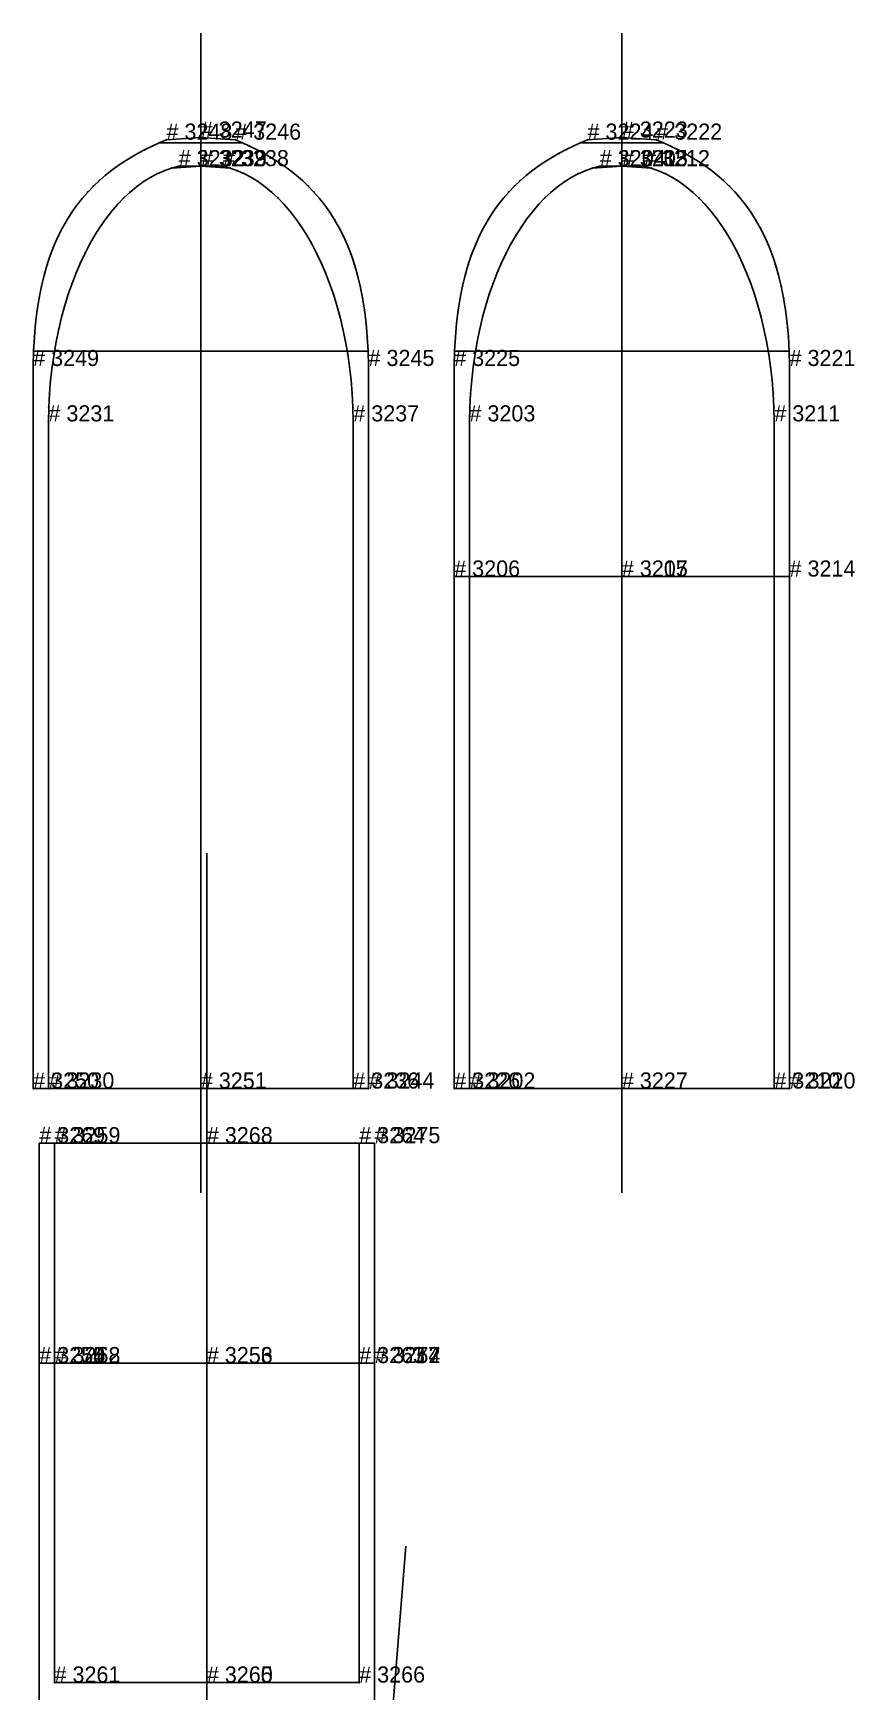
# Model space of a CAD drawing. Extents: x -129 to 180, y -125 to 336.
# Drawn here: x 43.68 to 56.43, y 304.61 to 330.35 of the extents above; entities that cross this region are included whole.
import ezdxf

# ---------------------------------------------------------------- set-up
doc = ezdxf.new("R2010")
doc.units = 0

# ---------------------------------------------------------------- blocks, each defined once
blk = doc.blocks.new('Pattern_2244735_M')
at = {"layer": '1'}
blk.add_lwpolyline([(46.374092, 313.126617), (43.774063, 313.126617), (43.774063, 309.713043), (43.774067, 304.126678), (46.374092, 304.126678), (48.974121, 304.126678), (48.974117, 309.713043), (48.974117, 313.126617)], close=True, dxfattribs=at)
at = {"layer": '2'}
for p in [(43.774063, 313.126617), (43.774063, 313.126617), (44.010433, 313.126617), (44.010433, 313.126617), (46.374092, 313.126617), (46.374092, 313.126617), (48.737755, 313.126617), (48.737755, 313.126617), (48.974117, 313.126617), (48.974117, 313.126617), (43.774063, 309.713043), (43.774063, 309.713043), (43.774063, 309.713043), (43.774063, 309.713043), (43.774067, 309.713043), (43.774067, 309.713043), (44.010429, 309.713043), (44.010429, 309.713043), (44.010429, 309.713043), (44.010429, 309.713043), (46.374092, 309.713043), (46.374092, 309.713043), (46.374092, 309.713043), (46.374092, 309.713043), (48.737755, 309.713043), (48.737755, 309.713043), (48.737755, 309.713043), (48.737755, 309.713043), (48.974117, 309.713043), (48.974117, 309.713043), (48.974117, 309.713043), (48.974117, 309.713043), (48.974121, 309.713043), (48.974121, 309.713043), (44.010429, 304.756012), (44.010429, 304.756012), (46.374092, 304.756012), (46.374092, 304.756012), (46.374092, 304.756012), (46.374092, 304.756012), (48.737755, 304.756012), (48.737755, 304.756012)]:
    blk.add_point(p, dxfattribs=at)
at = {"layer": '7'}
blk.add_line((46.374092, 299.626648), (46.374092, 317.626648), dxfattribs=at)
at = {"layer": '8'}
for points in [[(44.010429, 309.713043), (44.010433, 313.126617)], [(48.737755, 309.713043), (48.737755, 313.126617)], [(43.774063, 309.713043), (46.374092, 309.713043), (48.974117, 309.713043)], [(48.974121, 309.713043), (46.374092, 309.713043), (43.774067, 309.713043)], [(46.374092, 304.756012), (44.010429, 304.756012), (44.010429, 309.713043)], [(46.374092, 304.756012), (48.737755, 304.756012), (48.737755, 309.713043)]]:
    blk.add_lwpolyline(points, dxfattribs=at)
at = {"layer": '85'}
for points in [[(44.010433, 313.126617)], [(48.737755, 313.126617)], [(43.774067, 309.713043)], [(44.010429, 309.713043)], [(48.737755, 309.713043)], [(48.974117, 309.713043)]]:
    blk.add_lwpolyline(points, dxfattribs=at)
at = {"layer": '1'}
for s, p in [('# 3269', (43.774063, 313.126617)), ('# 3268', (46.374092, 313.126617)), ('# 3275', (48.974117, 313.126617)), ('# 3270', (43.774063, 309.713043)), ('# 3274', (48.974117, 309.713043))]:
    blk.add_text(s, height=0.25, dxfattribs=at).set_placement(p)
at = {"layer": '8'}
for s, p in [('# 3259', (44.010433, 313.126617)), ('# 3264', (48.737755, 313.126617)), ('# 3255', (43.774063, 309.713043)), ('# 3254', (43.774067, 309.713043)), ('# 3262', (44.010429, 309.713043)), ('# 3258', (44.010429, 309.713043)), ('# 3256', (46.374092, 309.713043)), ('# 3253', (46.374092, 309.713043)), ('# 3267', (48.737755, 309.713043)), ('# 3263', (48.737755, 309.713043)), ('# 3257', (48.974117, 309.713043)), ('# 3252', (48.974121, 309.713043)), ('# 3261', (44.010429, 304.756012)), ('# 3265', (46.374092, 304.756012)), ('# 3260', (46.374092, 304.756012)), ('# 3266', (48.737755, 304.756012))]:
    blk.add_text(s, height=0.25, dxfattribs=at).set_placement(p)
at = {"layer": '85'}
for s, p in [('# 3259', (44.010433, 313.126617)), ('# 3264', (48.737755, 313.126617)), ('# 3254', (43.774067, 309.713043)), ('# 3262', (44.010429, 309.713043)), ('# 3267', (48.737755, 309.713043)), ('# 3257', (48.974117, 309.713043))]:
    blk.add_text(s, height=0.25, dxfattribs=at).set_placement(p)
blk = doc.blocks.new('Pattern_2244736_M')
at = {"layer": '1'}
blk.add_lwpolyline([(48.88224, 313.974274), (48.88224, 325.188385), (48.876141, 325.420166), (48.863583, 325.641266), (48.844765, 325.852081), (48.819885, 326.052826), (48.789143, 326.243866), (48.752743, 326.425476), (48.71088, 326.597992), (48.663757, 326.761658), (48.61158, 326.91684), (48.554539, 327.063812), (48.49284, 327.202881), (48.426685, 327.334351), (48.356274, 327.458527), (48.281799, 327.575684), (48.203472, 327.686188), (48.121487, 327.790283), (48.036045, 327.888306), (47.947346, 327.98056), (47.855591, 328.067322), (47.760983, 328.148926), (47.663719, 328.225647), (47.563999, 328.297791), (47.462025, 328.365723), (47.357994, 328.429657), (47.252113, 328.48996), (47.144577, 328.546906), (47.035587, 328.6008), (46.925346, 328.651947), (46.814053, 328.700653), (46.280651, 328.732941), (45.74725, 328.700653), (45.635956, 328.651947), (45.525715, 328.6008), (45.416725, 328.546875), (45.309189, 328.48996), (45.203308, 328.429657), (45.099277, 328.365723), (44.997303, 328.297791), (44.897587, 328.225647), (44.80032, 328.148926), (44.705711, 328.067322), (44.613956, 327.98056), (44.525257, 327.888306), (44.439816, 327.790283), (44.35783, 327.686188), (44.279503, 327.575684), (44.205029, 327.458527), (44.134617, 327.334351), (44.068459, 327.202881), (44.006763, 327.063812), (43.949722, 326.91684), (43.897545, 326.761658), (43.850422, 326.597992), (43.808559, 326.425476), (43.77216, 326.243866), (43.741417, 326.052826), (43.716537, 325.852081), (43.69772, 325.641266), (43.685162, 325.420166), (43.679062, 325.188385), (43.679062, 313.974274), (46.280651, 313.974274)], close=True, dxfattribs=at)
at = {"layer": '2'}
for p in [(46.280651, 328.732941), (46.280651, 328.732941), (45.74725, 328.700653), (45.74725, 328.700653), (46.814053, 328.700653), (46.814053, 328.700653), (45.9375, 328.289368), (45.9375, 328.289368), (46.280651, 328.289368), (46.280651, 328.289368), (46.280651, 328.289368), (46.280651, 328.289368), (46.623802, 328.289368), (46.623802, 328.289368), (43.679062, 325.188385), (43.679062, 325.188385), (48.88224, 325.188385), (48.88224, 325.188385), (43.915573, 324.328217), (43.915573, 324.328217), (48.645729, 324.328217), (48.645729, 324.328217), (43.679062, 313.974274), (43.679062, 313.974274), (43.915569, 313.974274), (43.915569, 313.974274), (46.280651, 313.974274), (46.280651, 313.974274), (48.645733, 313.974274), (48.645733, 313.974274), (48.88224, 313.974274), (48.88224, 313.974274)]:
    blk.add_point(p, dxfattribs=at)
at = {"layer": '3'}
for p in [(45.309189, 328.48996), (45.309189, 328.48996), (45.416725, 328.546875), (45.416725, 328.546875), (45.525715, 328.6008), (45.525715, 328.6008), (45.635956, 328.651947), (45.635956, 328.651947), (46.925346, 328.651947), (46.925346, 328.651947), (47.035587, 328.6008), (47.035587, 328.6008), (47.144577, 328.546906), (47.144577, 328.546906), (47.252113, 328.48996), (47.252113, 328.48996), (44.897587, 328.225647), (44.897587, 328.225647), (44.997303, 328.297791), (44.997303, 328.297791), (45.099277, 328.365723), (45.099277, 328.365723), (45.203308, 328.429657), (45.203308, 328.429657), (45.711861, 328.219696), (45.711861, 328.219696), (45.82383, 328.259247), (45.82383, 328.259247), (46.737473, 328.259247), (46.737473, 328.259247), (46.849442, 328.219696), (46.849442, 328.219696), (47.357994, 328.429657), (47.357994, 328.429657), (47.462025, 328.365723), (47.462025, 328.365723), (47.563999, 328.297791), (47.563999, 328.297791), (47.663719, 328.225647), (47.663719, 328.225647), (44.613956, 327.98056), (44.613956, 327.98056), (44.705711, 328.067322), (44.705711, 328.067322), (44.80032, 328.148926), (44.80032, 328.148926), (45.284172, 327.971252), (45.284172, 327.971252), (45.387745, 328.046478), (45.387745, 328.046478), (45.49366, 328.113098), (45.49366, 328.113098), (45.601749, 328.170898), (45.601749, 328.170898), (46.959553, 328.170898), (46.959553, 328.170898), (47.067642, 328.113098), (47.067642, 328.113098), (47.173557, 328.046478), (47.173557, 328.046478), (47.27713, 327.971252), (47.27713, 327.971252), (47.760983, 328.148926), (47.760983, 328.148926), (47.855591, 328.067322), (47.855591, 328.067322), (47.947346, 327.98056), (47.947346, 327.98056), (44.439816, 327.790283), (44.439816, 327.790283), (44.525257, 327.888306), (44.525257, 327.888306), (44.989079, 327.695892), (44.989079, 327.695892), (45.084679, 327.795746), (45.084679, 327.795746), (45.183094, 327.887604), (45.183094, 327.887604), (47.378208, 327.887604), (47.378208, 327.887604), (47.476624, 327.795746), (47.476624, 327.795746), (47.572224, 327.695892), (47.572224, 327.695892), (48.036045, 327.888306), (48.036045, 327.888306), (48.121487, 327.790283), (48.121487, 327.790283), (44.205029, 327.458527), (44.205029, 327.458527), (44.279503, 327.575684), (44.279503, 327.575684), (44.35783, 327.686188), (44.35783, 327.686188), (44.80698, 327.472931), (44.80698, 327.472931), (44.896461, 327.588226), (44.896461, 327.588226), (47.664841, 327.588226), (47.664841, 327.588226), (47.754322, 327.472931), (47.754322, 327.472931), (48.203472, 327.686188), (48.203472, 327.686188), (48.281799, 327.575684), (48.281799, 327.575684), (48.356274, 327.458527), (48.356274, 327.458527), (44.068459, 327.202881), (44.068459, 327.202881), (44.134617, 327.334351), (44.134617, 327.334351), (44.638077, 327.220367), (44.638077, 327.220367), (44.720798, 327.35025), (44.720798, 327.35025), (47.840504, 327.35025), (47.840504, 327.35025), (47.923225, 327.220367), (47.923225, 327.220367), (48.426685, 327.334351), (48.426685, 327.334351), (48.49284, 327.202881), (48.49284, 327.202881), (44.006763, 327.063812), (44.006763, 327.063812), (44.48365, 326.939819), (44.48365, 326.939819), (44.558971, 327.083496), (44.558971, 327.083496), (48.002331, 327.083496), (48.002331, 327.083496), (48.077652, 326.939819), (48.077652, 326.939819), (48.554539, 327.063812), (48.554539, 327.063812), (43.897545, 326.761658), (43.897545, 326.761658), (43.949722, 326.91684), (43.949722, 326.91684), (44.412266, 326.789581), (44.412266, 326.789581), (48.149036, 326.789581), (48.149036, 326.789581), (48.61158, 326.91684), (48.61158, 326.91684), (48.663757, 326.761658), (48.663757, 326.761658), (43.808559, 326.425476), (43.808559, 326.425476), (43.850422, 326.597992), (43.850422, 326.597992), (44.281956, 326.470062), (44.281956, 326.470062), (44.344978, 326.632904), (44.344978, 326.632904), (48.216324, 326.632904), (48.216324, 326.632904), (48.279346, 326.470062), (48.279346, 326.470062), (48.71088, 326.597992), (48.71088, 326.597992), (48.752743, 326.425476), (48.752743, 326.425476), (43.77216, 326.243866), (43.77216, 326.243866), (44.223347, 326.301239), (44.223347, 326.301239), (48.337955, 326.301239), (48.337955, 326.301239), (48.789143, 326.243866), (48.789143, 326.243866), (43.741417, 326.052826), (43.741417, 326.052826), (44.120033, 325.946442), (44.120033, 325.946442), (44.169323, 326.126617), (44.169323, 326.126617), (48.391979, 326.126617), (48.391979, 326.126617), (48.441269, 325.946442), (48.441269, 325.946442), (48.819885, 326.052826), (48.819885, 326.052826), (43.69772, 325.641266), (43.69772, 325.641266), (43.716537, 325.852081), (43.716537, 325.852081), (44.075645, 325.760864), (44.075645, 325.760864), (48.485657, 325.760864), (48.485657, 325.760864), (48.844765, 325.852081), (48.844765, 325.852081), (48.863583, 325.641266), (48.863583, 325.641266), (43.685162, 325.420166), (43.685162, 325.420166), (44.03632, 325.570099), (44.03632, 325.570099), (48.524982, 325.570099), (48.524982, 325.570099), (48.876141, 325.420166), (48.876141, 325.420166), (43.973484, 325.173889), (43.973484, 325.173889), (44.002213, 325.37439), (44.002213, 325.37439), (48.55909, 325.37439), (48.55909, 325.37439), (48.587818, 325.173889), (48.587818, 325.173889), (43.950294, 324.968811), (43.950294, 324.968811), (48.611008, 324.968811), (48.611008, 324.968811), (43.932808, 324.759369), (43.932808, 324.759369), (48.628494, 324.759369), (48.628494, 324.759369), (43.921181, 324.545776), (43.921181, 324.545776), (48.640121, 324.545776), (48.640121, 324.545776)]:
    blk.add_point(p, dxfattribs=at)
at = {"layer": '7'}
blk.add_line((46.280651, 312.353607), (46.280651, 330.353607), dxfattribs=at)
at = {"layer": '8'}
for points in [[(43.915569, 313.974274), (43.915573, 324.328217), (43.921181, 324.545776), (43.932808, 324.759369), (43.950294, 324.968811), (43.973484, 325.173889), (44.002213, 325.37439), (44.03632, 325.570099), (44.075645, 325.760864), (44.120033, 325.946442), (44.169323, 326.126617), (44.223347, 326.301239), (44.281956, 326.470062), (44.344978, 326.632904), (44.412266, 326.789581), (44.48365, 326.939819), (44.558971, 327.083496), (44.638077, 327.220367), (44.720798, 327.35025), (44.80698, 327.472931), (44.896461, 327.588226), (44.989079, 327.695892), (45.084679, 327.795746), (45.183094, 327.887604), (45.284172, 327.971252), (45.387745, 328.046478), (45.49366, 328.113098), (45.601749, 328.170898), (45.711861, 328.219696), (45.82383, 328.259247), (45.9375, 328.289368), (46.280651, 328.289368)], [(48.645733, 313.974274), (48.645729, 324.328217), (48.640121, 324.545776), (48.628494, 324.759369), (48.611008, 324.968811), (48.587818, 325.173889), (48.55909, 325.37439), (48.524982, 325.570099), (48.485657, 325.760864), (48.441269, 325.946442), (48.391979, 326.126617), (48.337955, 326.301239), (48.279346, 326.470062), (48.216324, 326.632904), (48.149036, 326.789581), (48.077652, 326.939819), (48.002331, 327.083496), (47.923225, 327.220367), (47.840504, 327.35025), (47.754322, 327.472931), (47.664841, 327.588226), (47.572224, 327.695892), (47.476624, 327.795746), (47.378208, 327.887604), (47.27713, 327.971252), (47.173557, 328.046478), (47.067642, 328.113098), (46.959553, 328.170898), (46.849442, 328.219696), (46.737473, 328.259247), (46.623802, 328.289368), (46.280651, 328.289368)]]:
    blk.add_lwpolyline(points, dxfattribs=at)
at = {"layer": '84'}
blk.add_lwpolyline([(48.876141, 325.420166), (48.863583, 325.641266), (48.844765, 325.852081), (48.819885, 326.052826), (48.789143, 326.243866), (48.752743, 326.425476), (48.71088, 326.597992), (48.663757, 326.761658), (48.61158, 326.91684), (48.554539, 327.063812), (48.49284, 327.202881), (48.426685, 327.334351), (48.356274, 327.458527), (48.281799, 327.575684), (48.203472, 327.686188), (48.121487, 327.790283), (48.036045, 327.888306), (47.947346, 327.98056), (47.855591, 328.067322), (47.760983, 328.148926), (47.663719, 328.225647), (47.563999, 328.297791), (47.462025, 328.365723), (47.357994, 328.429657), (47.252113, 328.48996), (47.144577, 328.546906), (47.035587, 328.6008), (46.925346, 328.651947), (45.635956, 328.651947), (45.525715, 328.6008), (45.416725, 328.546875), (45.309189, 328.48996), (45.203308, 328.429657), (45.099277, 328.365723), (44.997303, 328.297791), (44.897587, 328.225647), (44.80032, 328.148926), (44.705711, 328.067322), (44.613956, 327.98056), (44.525257, 327.888306), (44.439816, 327.790283), (44.35783, 327.686188), (44.279503, 327.575684), (44.205029, 327.458527), (44.134617, 327.334351), (44.068459, 327.202881), (44.006763, 327.063812), (43.949722, 326.91684), (43.897545, 326.761658), (43.850422, 326.597992), (43.808559, 326.425476), (43.77216, 326.243866), (43.741417, 326.052826), (43.716537, 325.852081), (43.69772, 325.641266), (43.685162, 325.420166)], close=True, dxfattribs=at)
at = {"layer": '85'}
for points in [[(43.921181, 324.545776), (43.932808, 324.759369), (43.950294, 324.968811), (43.973484, 325.173889), (44.002213, 325.37439), (44.03632, 325.570099), (44.075645, 325.760864), (44.120033, 325.946442), (44.169323, 326.126617), (44.223347, 326.301239), (44.281956, 326.470062), (44.344978, 326.632904), (44.412266, 326.789581), (44.48365, 326.939819), (44.558971, 327.083496), (44.638077, 327.220367), (44.720798, 327.35025), (44.80698, 327.472931), (44.896461, 327.588226), (44.989079, 327.695892), (45.084679, 327.795746), (45.183094, 327.887604), (45.284172, 327.971252), (45.387745, 328.046478), (45.49366, 328.113098), (45.601749, 328.170898), (45.711861, 328.219696), (45.82383, 328.259247), (46.280651, 328.289368)], [(48.640121, 324.545776), (48.628494, 324.759369), (48.611008, 324.968811), (48.587818, 325.173889), (48.55909, 325.37439), (48.524982, 325.570099), (48.485657, 325.760864), (48.441269, 325.946442), (48.391979, 326.126617), (48.337955, 326.301239), (48.279346, 326.470062), (48.216324, 326.632904), (48.149036, 326.789581), (48.077652, 326.939819), (48.002331, 327.083496), (47.923225, 327.220367), (47.840504, 327.35025), (47.754322, 327.472931), (47.664841, 327.588226), (47.572224, 327.695892), (47.476624, 327.795746), (47.378208, 327.887604), (47.27713, 327.971252), (47.173557, 328.046478), (47.067642, 328.113098), (46.959553, 328.170898), (46.849442, 328.219696), (46.737473, 328.259247), (46.280651, 328.289368)]]:
    blk.add_lwpolyline(points, dxfattribs=at)
at = {"layer": '1'}
for s, p in [('# 3247', (46.280651, 328.732941)), ('# 3248', (45.74725, 328.700653)), ('# 3246', (46.814053, 328.700653)), ('# 3249', (43.679062, 325.188385)), ('# 3245', (48.88224, 325.188385)), ('# 3250', (43.679062, 313.974274)), ('# 3251', (46.280651, 313.974274)), ('# 3244', (48.88224, 313.974274))]:
    blk.add_text(s, height=0.25, dxfattribs=at).set_placement(p)
at = {"layer": '8'}
for s, p in [('# 3232', (45.9375, 328.289368)), ('# 3239', (46.280651, 328.289368)), ('# 3233', (46.280651, 328.289368)), ('# 3238', (46.623802, 328.289368)), ('# 3231', (43.915573, 324.328217)), ('# 3237', (48.645729, 324.328217)), ('# 3230', (43.915569, 313.974274)), ('# 3236', (48.645733, 313.974274))]:
    blk.add_text(s, height=0.25, dxfattribs=at).set_placement(p)
at = {"layer": '85'}
for s in ['# 3239', '# 3233']:
    blk.add_text(s, height=0.25, dxfattribs=at).set_placement((46.280651, 328.289368))
blk = doc.blocks.new('Pattern_2244737_M')
at = {"layer": '1'}
blk.add_lwpolyline([(55.415161, 313.974274), (55.415161, 325.188385), (55.409061, 325.420166), (55.396503, 325.641266), (55.377686, 325.852081), (55.352806, 326.052826), (55.322063, 326.243866), (55.285664, 326.425476), (55.243801, 326.597992), (55.196678, 326.761658), (55.144501, 326.91684), (55.08746, 327.063812), (55.025761, 327.202881), (54.959606, 327.334351), (54.889194, 327.458527), (54.81472, 327.575684), (54.736393, 327.686188), (54.654408, 327.790283), (54.568966, 327.888306), (54.480267, 327.98056), (54.388512, 328.067322), (54.293903, 328.148926), (54.19664, 328.225647), (54.09692, 328.297791), (53.994946, 328.365723), (53.890915, 328.429657), (53.785034, 328.48996), (53.677498, 328.546906), (53.568508, 328.6008), (53.458267, 328.651947), (53.346973, 328.700653), (52.813572, 328.732941), (52.28017, 328.700653), (52.168877, 328.651947), (52.058636, 328.6008), (51.949646, 328.546875), (51.84211, 328.48996), (51.736229, 328.429657), (51.632198, 328.365723), (51.530224, 328.297791), (51.430508, 328.225647), (51.333241, 328.148926), (51.238632, 328.067322), (51.146877, 327.98056), (51.058178, 327.888306), (50.972736, 327.790283), (50.890751, 327.686188), (50.812424, 327.575684), (50.737949, 327.458527), (50.667538, 327.334351), (50.601379, 327.202881), (50.539684, 327.063812), (50.482643, 326.91684), (50.430466, 326.761658), (50.383343, 326.597992), (50.34148, 326.425476), (50.30508, 326.243866), (50.274338, 326.052826), (50.249458, 325.852081), (50.23064, 325.641266), (50.218082, 325.420166), (50.211983, 325.188385), (50.211983, 313.974274), (52.813572, 313.974274)], close=True, dxfattribs=at)
at = {"layer": '2'}
for p in [(52.813572, 328.732941), (52.813572, 328.732941), (52.28017, 328.700653), (52.28017, 328.700653), (53.346973, 328.700653), (53.346973, 328.700653), (52.470421, 328.289368), (52.470421, 328.289368), (52.813572, 328.289368), (52.813572, 328.289368), (52.813572, 328.289368), (52.813572, 328.289368), (53.156723, 328.289368), (53.156723, 328.289368), (50.211983, 325.188385), (50.211983, 325.188385), (55.415161, 325.188385), (55.415161, 325.188385), (50.448494, 324.328217), (50.448494, 324.328217), (55.17865, 324.328217), (55.17865, 324.328217), (50.211983, 321.920593), (50.211983, 321.920593), (52.813572, 321.920593), (52.813572, 321.920593), (52.813572, 321.920593), (52.813572, 321.920593), (55.415161, 321.920593), (55.415161, 321.920593), (50.211983, 313.974274), (50.211983, 313.974274), (50.44849, 313.974274), (50.44849, 313.974274), (52.813572, 313.974274), (52.813572, 313.974274), (55.178654, 313.974274), (55.178654, 313.974274), (55.415161, 313.974274), (55.415161, 313.974274)]:
    blk.add_point(p, dxfattribs=at)
at = {"layer": '3'}
for p in [(51.84211, 328.48996), (51.84211, 328.48996), (51.949646, 328.546875), (51.949646, 328.546875), (52.058636, 328.6008), (52.058636, 328.6008), (52.168877, 328.651947), (52.168877, 328.651947), (53.458267, 328.651947), (53.458267, 328.651947), (53.568508, 328.6008), (53.568508, 328.6008), (53.677498, 328.546906), (53.677498, 328.546906), (53.785034, 328.48996), (53.785034, 328.48996), (51.430508, 328.225647), (51.430508, 328.225647), (51.530224, 328.297791), (51.530224, 328.297791), (51.632198, 328.365723), (51.632198, 328.365723), (51.736229, 328.429657), (51.736229, 328.429657), (52.244781, 328.219696), (52.244781, 328.219696), (52.35675, 328.259247), (52.35675, 328.259247), (53.270393, 328.259247), (53.270393, 328.259247), (53.382362, 328.219696), (53.382362, 328.219696), (53.890915, 328.429657), (53.890915, 328.429657), (53.994946, 328.365723), (53.994946, 328.365723), (54.09692, 328.297791), (54.09692, 328.297791), (54.19664, 328.225647), (54.19664, 328.225647), (51.146877, 327.98056), (51.146877, 327.98056), (51.238632, 328.067322), (51.238632, 328.067322), (51.333241, 328.148926), (51.333241, 328.148926), (51.817093, 327.971252), (51.817093, 327.971252), (51.920666, 328.046478), (51.920666, 328.046478), (52.026581, 328.113098), (52.026581, 328.113098), (52.13467, 328.170898), (52.13467, 328.170898), (53.492474, 328.170898), (53.492474, 328.170898), (53.600563, 328.113098), (53.600563, 328.113098), (53.706478, 328.046478), (53.706478, 328.046478), (53.810051, 327.971252), (53.810051, 327.971252), (54.293903, 328.148926), (54.293903, 328.148926), (54.388512, 328.067322), (54.388512, 328.067322), (54.480267, 327.98056), (54.480267, 327.98056), (50.972736, 327.790283), (50.972736, 327.790283), (51.058178, 327.888306), (51.058178, 327.888306), (51.521999, 327.695892), (51.521999, 327.695892), (51.617599, 327.795746), (51.617599, 327.795746), (51.716015, 327.887604), (51.716015, 327.887604), (53.911129, 327.887604), (53.911129, 327.887604), (54.009544, 327.795746), (54.009544, 327.795746), (54.105145, 327.695892), (54.105145, 327.695892), (54.568966, 327.888306), (54.568966, 327.888306), (54.654408, 327.790283), (54.654408, 327.790283), (50.737949, 327.458527), (50.737949, 327.458527), (50.812424, 327.575684), (50.812424, 327.575684), (50.890751, 327.686188), (50.890751, 327.686188), (51.339901, 327.472931), (51.339901, 327.472931), (51.429382, 327.588226), (51.429382, 327.588226), (54.197762, 327.588226), (54.197762, 327.588226), (54.287243, 327.472931), (54.287243, 327.472931), (54.736393, 327.686188), (54.736393, 327.686188), (54.81472, 327.575684), (54.81472, 327.575684), (54.889194, 327.458527), (54.889194, 327.458527), (50.601379, 327.202881), (50.601379, 327.202881), (50.667538, 327.334351), (50.667538, 327.334351), (51.170998, 327.220367), (51.170998, 327.220367), (51.253719, 327.35025), (51.253719, 327.35025), (54.373425, 327.35025), (54.373425, 327.35025), (54.456146, 327.220367), (54.456146, 327.220367), (54.959606, 327.334351), (54.959606, 327.334351), (55.025761, 327.202881), (55.025761, 327.202881), (50.539684, 327.063812), (50.539684, 327.063812), (51.016571, 326.939819), (51.016571, 326.939819), (51.091892, 327.083496), (51.091892, 327.083496), (54.535252, 327.083496), (54.535252, 327.083496), (54.610573, 326.939819), (54.610573, 326.939819), (55.08746, 327.063812), (55.08746, 327.063812), (50.430466, 326.761658), (50.430466, 326.761658), (50.482643, 326.91684), (50.482643, 326.91684), (50.945187, 326.789581), (50.945187, 326.789581), (54.681957, 326.789581), (54.681957, 326.789581), (55.144501, 326.91684), (55.144501, 326.91684), (55.196678, 326.761658), (55.196678, 326.761658), (50.34148, 326.425476), (50.34148, 326.425476), (50.383343, 326.597992), (50.383343, 326.597992), (50.814877, 326.470062), (50.814877, 326.470062), (50.877899, 326.632904), (50.877899, 326.632904), (54.749245, 326.632904), (54.749245, 326.632904), (54.812267, 326.470062), (54.812267, 326.470062), (55.243801, 326.597992), (55.243801, 326.597992), (55.285664, 326.425476), (55.285664, 326.425476), (50.30508, 326.243866), (50.30508, 326.243866), (50.756268, 326.301239), (50.756268, 326.301239), (54.870876, 326.301239), (54.870876, 326.301239), (55.322063, 326.243866), (55.322063, 326.243866), (50.274338, 326.052826), (50.274338, 326.052826), (50.652954, 325.946442), (50.652954, 325.946442), (50.702244, 326.126617), (50.702244, 326.126617), (54.9249, 326.126617), (54.9249, 326.126617), (54.97419, 325.946442), (54.97419, 325.946442), (55.352806, 326.052826), (55.352806, 326.052826), (50.23064, 325.641266), (50.23064, 325.641266), (50.249458, 325.852081), (50.249458, 325.852081), (50.608566, 325.760864), (50.608566, 325.760864), (55.018578, 325.760864), (55.018578, 325.760864), (55.377686, 325.852081), (55.377686, 325.852081), (55.396503, 325.641266), (55.396503, 325.641266), (50.218082, 325.420166), (50.218082, 325.420166), (50.569241, 325.570099), (50.569241, 325.570099), (55.057903, 325.570099), (55.057903, 325.570099), (55.409061, 325.420166), (55.409061, 325.420166), (50.506405, 325.173889), (50.506405, 325.173889), (50.535133, 325.37439), (50.535133, 325.37439), (55.09201, 325.37439), (55.09201, 325.37439), (55.120739, 325.173889), (55.120739, 325.173889), (50.483215, 324.968811), (50.483215, 324.968811), (55.143929, 324.968811), (55.143929, 324.968811), (50.465729, 324.759369), (50.465729, 324.759369), (55.161415, 324.759369), (55.161415, 324.759369), (50.454102, 324.545776), (50.454102, 324.545776), (55.173042, 324.545776), (55.173042, 324.545776)]:
    blk.add_point(p, dxfattribs=at)
at = {"layer": '7'}
blk.add_line((52.813572, 312.353607), (52.813572, 330.353607), dxfattribs=at)
at = {"layer": '8'}
for points in [[(50.44849, 313.974274), (50.448494, 324.328217), (50.454102, 324.545776), (50.465729, 324.759369), (50.483215, 324.968811), (50.506405, 325.173889), (50.535133, 325.37439), (50.569241, 325.570099), (50.608566, 325.760864), (50.652954, 325.946442), (50.702244, 326.126617), (50.756268, 326.301239), (50.814877, 326.470062), (50.877899, 326.632904), (50.945187, 326.789581), (51.016571, 326.939819), (51.091892, 327.083496), (51.170998, 327.220367), (51.253719, 327.35025), (51.339901, 327.472931), (51.429382, 327.588226), (51.521999, 327.695892), (51.617599, 327.795746), (51.716015, 327.887604), (51.817093, 327.971252), (51.920666, 328.046478), (52.026581, 328.113098), (52.13467, 328.170898), (52.244781, 328.219696), (52.35675, 328.259247), (52.470421, 328.289368), (52.813572, 328.289368)], [(55.178654, 313.974274), (55.17865, 324.328217), (55.173042, 324.545776), (55.161415, 324.759369), (55.143929, 324.968811), (55.120739, 325.173889), (55.09201, 325.37439), (55.057903, 325.570099), (55.018578, 325.760864), (54.97419, 325.946442), (54.9249, 326.126617), (54.870876, 326.301239), (54.812267, 326.470062), (54.749245, 326.632904), (54.681957, 326.789581), (54.610573, 326.939819), (54.535252, 327.083496), (54.456146, 327.220367), (54.373425, 327.35025), (54.287243, 327.472931), (54.197762, 327.588226), (54.105145, 327.695892), (54.009544, 327.795746), (53.911129, 327.887604), (53.810051, 327.971252), (53.706478, 328.046478), (53.600563, 328.113098), (53.492474, 328.170898), (53.382362, 328.219696), (53.270393, 328.259247), (53.156723, 328.289368), (52.813572, 328.289368)], [(50.211983, 321.920593), (52.813572, 321.920593)], [(55.415161, 321.920593), (52.813572, 321.920593)]]:
    blk.add_lwpolyline(points, dxfattribs=at)
at = {"layer": '84'}
blk.add_lwpolyline([(55.409061, 325.420166), (55.396503, 325.641266), (55.377686, 325.852081), (55.352806, 326.052826), (55.322063, 326.243866), (55.285664, 326.425476), (55.243801, 326.597992), (55.196678, 326.761658), (55.144501, 326.91684), (55.08746, 327.063812), (55.025761, 327.202881), (54.959606, 327.334351), (54.889194, 327.458527), (54.81472, 327.575684), (54.736393, 327.686188), (54.654408, 327.790283), (54.568966, 327.888306), (54.480267, 327.98056), (54.388512, 328.067322), (54.293903, 328.148926), (54.19664, 328.225647), (54.09692, 328.297791), (53.994946, 328.365723), (53.890915, 328.429657), (53.785034, 328.48996), (53.677498, 328.546906), (53.568508, 328.6008), (53.458267, 328.651947), (52.168877, 328.651947), (52.058636, 328.6008), (51.949646, 328.546875), (51.84211, 328.48996), (51.736229, 328.429657), (51.632198, 328.365723), (51.530224, 328.297791), (51.430508, 328.225647), (51.333241, 328.148926), (51.238632, 328.067322), (51.146877, 327.98056), (51.058178, 327.888306), (50.972736, 327.790283), (50.890751, 327.686188), (50.812424, 327.575684), (50.737949, 327.458527), (50.667538, 327.334351), (50.601379, 327.202881), (50.539684, 327.063812), (50.482643, 326.91684), (50.430466, 326.761658), (50.383343, 326.597992), (50.34148, 326.425476), (50.30508, 326.243866), (50.274338, 326.052826), (50.249458, 325.852081), (50.23064, 325.641266), (50.218082, 325.420166)], close=True, dxfattribs=at)
at = {"layer": '85'}
for points in [[(50.454102, 324.545776), (50.465729, 324.759369), (50.483215, 324.968811), (50.506405, 325.173889), (50.535133, 325.37439), (50.569241, 325.570099), (50.608566, 325.760864), (50.652954, 325.946442), (50.702244, 326.126617), (50.756268, 326.301239), (50.814877, 326.470062), (50.877899, 326.632904), (50.945187, 326.789581), (51.016571, 326.939819), (51.091892, 327.083496), (51.170998, 327.220367), (51.253719, 327.35025), (51.339901, 327.472931), (51.429382, 327.588226), (51.521999, 327.695892), (51.617599, 327.795746), (51.716015, 327.887604), (51.817093, 327.971252), (51.920666, 328.046478), (52.026581, 328.113098), (52.13467, 328.170898), (52.244781, 328.219696), (52.35675, 328.259247), (52.813572, 328.289368)], [(55.173042, 324.545776), (55.161415, 324.759369), (55.143929, 324.968811), (55.120739, 325.173889), (55.09201, 325.37439), (55.057903, 325.570099), (55.018578, 325.760864), (54.97419, 325.946442), (54.9249, 326.126617), (54.870876, 326.301239), (54.812267, 326.470062), (54.749245, 326.632904), (54.681957, 326.789581), (54.610573, 326.939819), (54.535252, 327.083496), (54.456146, 327.220367), (54.373425, 327.35025), (54.287243, 327.472931), (54.197762, 327.588226), (54.105145, 327.695892), (54.009544, 327.795746), (53.911129, 327.887604), (53.810051, 327.971252), (53.706478, 328.046478), (53.600563, 328.113098), (53.492474, 328.170898), (53.382362, 328.219696), (53.270393, 328.259247), (52.813572, 328.289368)], [(52.813572, 321.920593)], [(52.813572, 321.920593)]]:
    blk.add_lwpolyline(points, dxfattribs=at)
at = {"layer": '1'}
for s, p in [('# 3223', (52.813572, 328.732941)), ('# 3224', (52.28017, 328.700653)), ('# 3222', (53.346973, 328.700653)), ('# 3225', (50.211983, 325.188385)), ('# 3221', (55.415161, 325.188385)), ('# 3226', (50.211983, 313.974274)), ('# 3227', (52.813572, 313.974274)), ('# 3220', (55.415161, 313.974274))]:
    blk.add_text(s, height=0.25, dxfattribs=at).set_placement(p)
at = {"layer": '8'}
for s, p in [('# 3204', (52.470421, 328.289368)), ('# 3213', (52.813572, 328.289368)), ('# 3205', (52.813572, 328.289368)), ('# 3212', (53.156723, 328.289368)), ('# 3203', (50.448494, 324.328217)), ('# 3211', (55.17865, 324.328217)), ('# 3206', (50.211983, 321.920593)), ('# 3215', (52.813572, 321.920593)), ('# 3207', (52.813572, 321.920593)), ('# 3214', (55.415161, 321.920593)), ('# 3202', (50.44849, 313.974274)), ('# 3210', (55.178654, 313.974274))]:
    blk.add_text(s, height=0.25, dxfattribs=at).set_placement(p)
at = {"layer": '85'}
for s, p in [('# 3213', (52.813572, 328.289368)), ('# 3205', (52.813572, 328.289368)), ('# 3215', (52.813572, 321.920593)), ('# 3207', (52.813572, 321.920593))]:
    blk.add_text(s, height=0.25, dxfattribs=at).set_placement(p)
blk = doc.blocks.new('Pattern_17583156_M')
at = {"layer": '7'}
blk.add_line((48.042469, 288.930389), (49.458832, 306.874573), dxfattribs=at)

msp = doc.modelspace()

# ---------------------------------------------------------------- block references
at = {"layer": '1'}
for name in ['Pattern_2244736_M', 'Pattern_2244737_M', 'Pattern_2244735_M', 'Pattern_17583156_M']:
    msp.add_blockref(name, (0, 0), dxfattribs=at)

doc.saveas('drawing.dxf')
